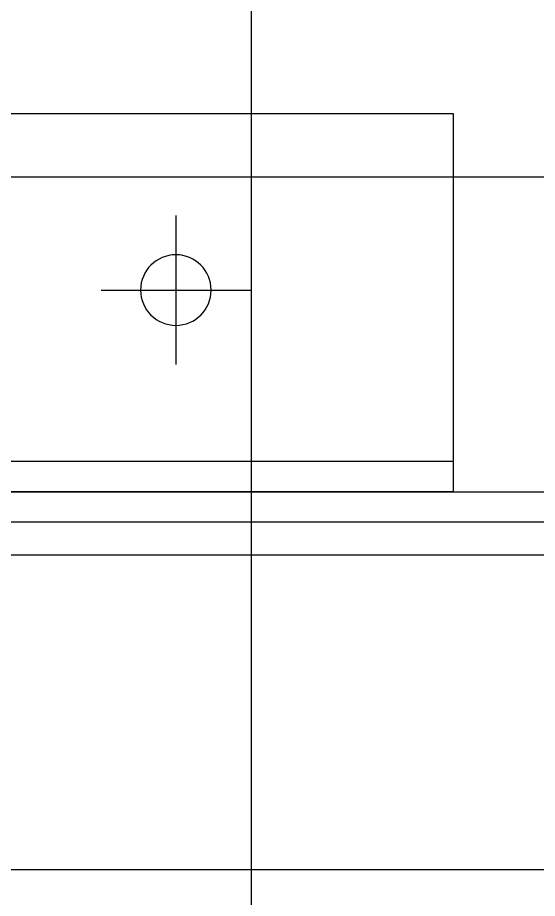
# Model space of a CAD drawing. Header units: millimetres. Extents: x 5544 to 245194, y -610088 to 30375.
# Drawn here: x 70315.1 to 70418.2, y 10074 to 10248.7 of the extents above; entities that cross this region are included whole.
import ezdxf
from ezdxf.lldxf.tags import DXFTag

# ---------------------------------------------------------------- set-up
doc = ezdxf.new("R2010")
doc.units = ezdxf.units.MM
for name, color, linetype in [('0-중심선', 1, 'CENTER'), ('0시설', 7, 'Continuous'), ('0콘크리트', 2, 'Continuous'), ('4', 4, 'Continuous'), ('5', 5, 'Continuous'), ('A-WALL-RC', 2, 'Continuous')]:
    doc.layers.add(name, color=color, linetype=linetype)
doc.layers.add('6', color=6, linetype='Continuous', lineweight=30)
tags = doc.linetypes.add('CENTER', pattern=[2, 1.25, -0.25, 0.25, -0.25]).pattern_tags.tags
tags[10:11] = [DXFTag(74, 4), DXFTag(75, 0), DXFTag(340, '0'), DXFTag(46, 1.0), DXFTag(50, 0.0), DXFTag(44, 0.0), DXFTag(45, 0.0)]
tags[8:9] = [DXFTag(74, 4), DXFTag(75, 0), DXFTag(340, '0'), DXFTag(46, 1.0), DXFTag(50, 0.0), DXFTag(44, 0.0), DXFTag(45, 0.0)]
tags[6:7] = [DXFTag(74, 4), DXFTag(75, 0), DXFTag(340, '0'), DXFTag(46, 1.0), DXFTag(50, 0.0), DXFTag(44, 0.0), DXFTag(45, 0.0)]
tags[4:5] = [DXFTag(74, 4), DXFTag(75, 0), DXFTag(340, '0'), DXFTag(46, 1.0), DXFTag(50, 0.0), DXFTag(44, 0.0), DXFTag(45, 0.0)]
tags = doc.linetypes.add('HIDDEN', pattern=[0.375, 0.25, -0.125]).pattern_tags.tags
tags[6:7] = [DXFTag(74, 4), DXFTag(75, 0), DXFTag(340, '0'), DXFTag(46, 1.0), DXFTag(50, 0.0), DXFTag(44, 0.0), DXFTag(45, 0.0)]
tags[4:5] = [DXFTag(74, 4), DXFTag(75, 0), DXFTag(340, '0'), DXFTag(46, 1.0), DXFTag(50, 0.0), DXFTag(44, 0.0), DXFTag(45, 0.0)]

# ---------------------------------------------------------------- blocks, each defined once
blk = doc.blocks.new('웨이트')
at = {"layer": '6'}
for p, q in [((-6113.53, 8076.3), (-6113.53, 9086.3)), ((-6038.53, 8076.3), (-6038.53, 9086.3))]:
    blk.add_line(p, q, dxfattribs=at)
blk = doc.blocks.new('WEIGHT')
at = {"layer": '0시설', "lineweight": -3, "ltscale": 10, "rotation": 270}
blk.add_blockref('웨이트', (-8581.3, -7463.53), dxfattribs=at)
blk = doc.blocks.new('LY용 벽체브라켓')
at = {"linetype": 'Continuous'}
blk.add_circle((389966.22, -458521.28), 7, dxfattribs=at)
at = {"layer": '0-중심선', "linetype": 'Continuous'}
for p, q in [((389966.22, -458506.49), (389966.22, -458536.06)), ((389981.01, -458521.28), (389951.44, -458521.28))]:
    blk.add_line(p, q, dxfattribs=at)
at = {"layer": '4', "linetype": 'Continuous'}
blk.add_line((389351.22, -458567.28), (390671.22, -458567.28), dxfattribs=at)
for points in [[(389911.22, -458561.28), (390111.22, -458561.28), (390111.22, -458486.28), (389911.22, -458486.28), (389911.22, -458561.28)], [(389351.22, -458561.28), (389351.22, -458636.28), (390671.22, -458636.28), (390671.22, -458561.28), (389351.22, -458561.28)]]:
    blk.add_lwpolyline(points, dxfattribs=at)
at = {"layer": 'A-WALL-RC', "linetype": 'HIDDEN'}
blk.add_line((389911.22, -458555.28), (390111.22, -458555.28), dxfattribs=at)

msp = doc.modelspace()

# ---------------------------------------------------------------- linework, layer by layer
at = {"layer": '5'}
msp.add_lwpolyline([(70361.49, 17979.63), (70241.49, 17979.63), (70241.49, -2520.37), (70361.49, -2520.37), (70361.49, 17979.63)], dxfattribs=at)

# ---------------------------------------------------------------- block references
at = {"layer": '0콘크리트', "lineweight": -3, "xscale": -1}
msp.add_blockref('WEIGHT', (70301.49, 11567.04), dxfattribs=at)
at = {"layer": '6', "linetype": 'HIDDEN', "xscale": -1}
msp.add_blockref('LY용 벽체브라켓', (460312.71, 468715.91), dxfattribs=at)

doc.saveas('drawing.dxf')
